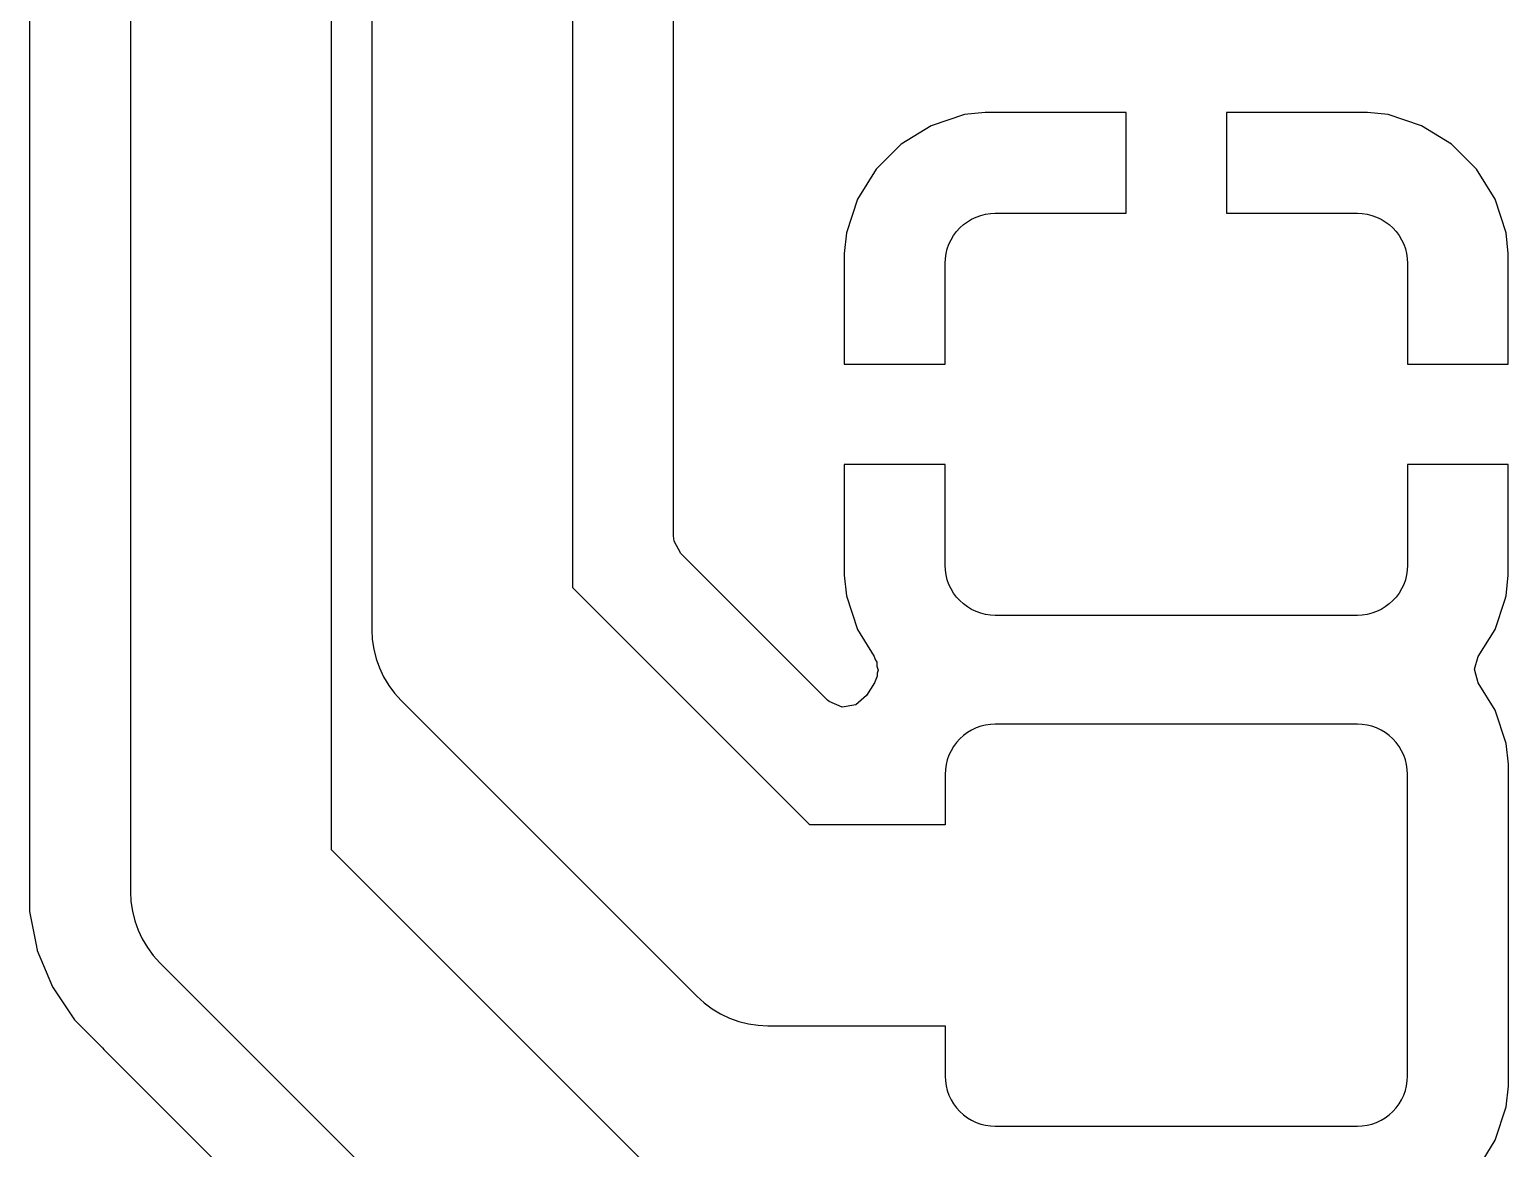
# Model space of a CAD drawing. Header units: metres. Extents: x 85.4 to 154.6, y -104.6 to -40.4.
# Drawn here: x 128.3 to 135.65, y -82.08 to -76.52 of the extents above; entities that cross this region are included whole.
import ezdxf

# ---------------------------------------------------------------- set-up
doc = ezdxf.new("R2010")
doc.units = ezdxf.units.M

msp = doc.modelspace()

# ---------------------------------------------------------------- linework, layer by layer
for points in [[(130.0002, -52.7072), (130.0002, -79.5), (130.0027, -79.549), (130.0099, -79.5975), (130.0218, -79.6451), (130.0383, -79.6912), (130.0593, -79.7356), (130.0845, -79.7776), (130.1137, -79.817), (130.1466, -79.8534), (131.6166, -81.3234), (131.653, -81.3563), (131.6924, -81.3855), (131.7344, -81.4107), (131.7788, -81.4317), (131.8249, -81.4482), (131.8725, -81.4601), (131.921, -81.4673), (131.97, -81.4698), (132.85, -81.4698), (132.85, -81.4698), (132.85, -81.4698), (132.85, -81.4698), (132.85, -81.4698), (132.85, -81.4698), (132.85, -81.4698), (132.85, -81.4698), (132.8501, -81.4698), (132.8501, -81.4698), (132.8501, -81.4698), (132.8501, -81.4698), (132.8501, -81.4698), (132.8501, -81.4698), (132.8501, -81.4698), (132.8501, -81.4698), (132.8501, -81.4698), (132.8501, -81.4698), (132.8501, -81.4698), (132.8501, -81.4698), (132.8502, -81.4698), (132.8502, -81.4698), (132.8502, -81.4698), (132.8502, -81.4698), (132.8502, -81.4698), (132.8502, -81.4698), (132.8502, -81.4698), (132.8502, -81.4698), (132.8502, -81.4698), (132.8502, -81.4698), (132.8502, -81.4698), (132.8502, -81.4698), (132.8502, -81.4698), (132.8503, -81.4698), (132.8503, -81.4698), (132.8503, -81.4698), (132.8503, -81.4698), (132.8503, -81.4698), (132.8503, -81.4698), (132.8503, -81.4698), (132.8503, -81.4698), (132.8503, -81.4699), (132.8503, -81.4699), (132.8503, -81.4699), (132.8503, -81.4699), (132.8503, -81.4699), (132.8503, -81.4699), (132.8503, -81.4699), (132.8504, -81.4699), (132.8504, -81.4699), (132.8504, -81.4699), (132.8504, -81.4699), (132.8504, -81.4699), (132.8504, -81.4699), (132.8504, -81.4699), (132.8504, -81.4699), (132.8504, -81.4699), (132.8504, -81.47), (132.8504, -81.47), (132.8504, -81.47), (132.8504, -81.47), (132.8504, -81.47), (132.8504, -81.47), (132.8504, -81.47), (132.8504, -81.47), (132.8504, -81.47), (132.8504, -81.47), (132.8504, -81.47), (132.8504, -81.47), (132.8505, -81.47), (132.8505, -81.47), (132.8505, -81.47), (132.8505, -81.4701), (132.8505, -81.4701), (132.8505, -81.4701), (132.8505, -81.4701), (132.8505, -81.4701), (132.8505, -81.4701), (132.8505, -81.4701), (132.8505, -81.4701), (132.8505, -81.4701), (132.8505, -81.4701), (132.8505, -81.4701), (132.8505, -81.4701), (132.8505, -81.4702), (132.8505, -81.4702), (132.8505, -81.4702), (132.8505, -81.4702), (132.8505, -81.4702), (132.8505, -81.4702), (132.8505, -81.4702), (132.8505, -81.4702), (132.8505, -81.4702), (132.8505, -81.4702), (132.8505, -81.4702), (132.8505, -81.4702), (132.8505, -81.4702), (132.8505, -81.4703), (132.8505, -81.72), (132.8517, -81.7445), (132.8553, -81.7687), (132.8612, -81.7924), (132.8695, -81.8155), (132.88, -81.8376), (132.8925, -81.8586), (132.9071, -81.8783), (132.9236, -81.8964), (132.9417, -81.9129), (132.9614, -81.9275), (132.9824, -81.94), (133.0045, -81.9505), (133.0276, -81.9588), (133.0513, -81.9647), (133.0755, -81.9683), (133.1, -81.9695), (134.9, -81.9695), (134.9245, -81.9683), (134.9487, -81.9647), (134.9724, -81.9588), (134.9955, -81.9505), (135.0176, -81.94), (135.0386, -81.9275), (135.0583, -81.9129), (135.0764, -81.8964), (135.0929, -81.8783), (135.1075, -81.8586), (135.12, -81.8376), (135.1305, -81.8155), (135.1388, -81.7924), (135.1447, -81.7687), (135.1483, -81.7445), (135.1495, -81.72), (135.1495, -80.22), (135.1483, -80.1955), (135.1447, -80.1713), (135.1388, -80.1476), (135.1305, -80.1245), (135.12, -80.1024), (135.1075, -80.0814), (135.0929, -80.0617), (135.0764, -80.0436), (135.0583, -80.0271), (135.0386, -80.0125), (135.0176, -80), (134.9955, -79.9895), (134.9724, -79.9812), (134.9487, -79.9753), (134.9245, -79.9717), (134.9, -79.9705), (133.1, -79.9705), (133.0755, -79.9717), (133.0513, -79.9753), (133.0276, -79.9812), (133.0045, -79.9895), (132.9824, -80), (132.9614, -80.0125), (132.9417, -80.0271), (132.9236, -80.0436), (132.9071, -80.0617), (132.8925, -80.0814), (132.88, -80.1024), (132.8695, -80.1245), (132.8612, -80.1476), (132.8553, -80.1713), (132.8517, -80.1955), (132.8505, -80.22), (132.8505, -80.4697), (132.8505, -80.4698), (132.8505, -80.4698), (132.8505, -80.4698), (132.8505, -80.4698), (132.8505, -80.4698), (132.8505, -80.4698), (132.8505, -80.4698), (132.8505, -80.4698), (132.8505, -80.4698), (132.8505, -80.4698), (132.8505, -80.4698), (132.8505, -80.4698), (132.8505, -80.4698), (132.8505, -80.4699), (132.8505, -80.4699), (132.8505, -80.4699), (132.8505, -80.4699), (132.8505, -80.4699), (132.8505, -80.4699), (132.8505, -80.4699), (132.8505, -80.4699), (132.8505, -80.4699), (132.8505, -80.4699), (132.8505, -80.4699), (132.8505, -80.4699), (132.8505, -80.47), (132.8505, -80.47), (132.8505, -80.47), (132.8504, -80.47), (132.8504, -80.47), (132.8504, -80.47), (132.8504, -80.47), (132.8504, -80.47), (132.8504, -80.47), (132.8504, -80.47), (132.8504, -80.47), (132.8504, -80.47), (132.8504, -80.47), (132.8504, -80.47), (132.8504, -80.47), (132.8504, -80.4701), (132.8504, -80.4701), (132.8504, -80.4701), (132.8504, -80.4701), (132.8504, -80.4701), (132.8504, -80.4701), (132.8504, -80.4701), (132.8504, -80.4701), (132.8504, -80.4701), (132.8503, -80.4701), (132.8503, -80.4701), (132.8503, -80.4701), (132.8503, -80.4701), (132.8503, -80.4701), (132.8503, -80.4701), (132.8503, -80.4701), (132.8503, -80.4702), (132.8503, -80.4702), (132.8503, -80.4702), (132.8503, -80.4702), (132.8503, -80.4702), (132.8503, -80.4702), (132.8503, -80.4702), (132.8503, -80.4702), (132.8502, -80.4702), (132.8502, -80.4702), (132.8502, -80.4702), (132.8502, -80.4702), (132.8502, -80.4702), (132.8502, -80.4702), (132.8502, -80.4702), (132.8502, -80.4702), (132.8502, -80.4702), (132.8502, -80.4702), (132.8502, -80.4702), (132.8502, -80.4702), (132.8502, -80.4702), (132.8501, -80.4702), (132.8501, -80.4702), (132.8501, -80.4702), (132.8501, -80.4702), (132.8501, -80.4702), (132.8501, -80.4702), (132.8501, -80.4702), (132.8501, -80.4702), (132.8501, -80.4702), (132.8501, -80.4702), (132.8501, -80.4702), (132.8501, -80.4702), (132.85, -80.4702), (132.85, -80.4702), (132.85, -80.4702), (132.85, -80.4702), (132.85, -80.4702), (132.85, -80.4702), (132.85, -80.4702), (132.85, -80.4702), (132.1772, -80.4702), (132.1772, -80.4702), (132.1772, -80.4702), (132.1772, -80.4702), (132.1772, -80.4702), (132.1772, -80.4702), (132.1772, -80.4702), (132.1772, -80.4702), (132.1771, -80.4702), (132.1771, -80.4702), (132.1771, -80.4702), (132.1771, -80.4702), (132.1771, -80.4702), (132.1771, -80.4702), (132.1771, -80.4702), (132.1771, -80.4702), (132.1771, -80.4702), (132.1771, -80.4702), (132.1771, -80.4702), (132.1771, -80.4702), (132.1771, -80.4702), (132.177, -80.4702), (132.177, -80.4702), (132.177, -80.4702), (132.177, -80.4702), (132.177, -80.4702), (132.177, -80.4702), (132.177, -80.4702), (132.177, -80.4702), (132.177, -80.4702), (132.177, -80.4702), (132.177, -80.4702), (132.177, -80.4702), (132.177, -80.4702), (132.177, -80.4702), (132.1769, -80.4702), (132.1769, -80.4702), (132.1769, -80.4702), (132.1769, -80.4702), (132.1769, -80.4702), (132.1769, -80.4702), (132.1769, -80.4701), (132.1769, -80.4701), (132.1769, -80.4701), (132.1769, -80.4701), (132.1769, -80.4701), (132.1769, -80.4701), (132.1769, -80.4701), (132.1769, -80.4701), (132.1769, -80.4701), (130.9999, -79.2931), (130.9999, -79.2931), (130.9999, -79.2931), (130.9999, -79.2931), (130.9999, -79.2931), (130.9999, -79.2931), (130.9999, -79.2931), (130.9999, -79.2931), (130.9999, -79.2931), (130.9998, -79.2931), (130.9998, -79.2931), (130.9998, -79.2931), (130.9998, -79.2931), (130.9998, -79.2931), (130.9998, -79.2931), (130.9998, -79.293), (130.9998, -79.293), (130.9998, -79.293), (130.9998, -79.293), (130.9998, -79.293), (130.9998, -79.293), (130.9998, -79.293), (130.9998, -79.293), (130.9998, -79.293), (130.9998, -79.293), (130.9998, -79.293), (130.9998, -79.293), (130.9998, -79.293), (130.9998, -79.293), (130.9998, -79.2929), (130.9998, -79.2929), (130.9998, -79.2929), (130.9998, -79.2929), (130.9998, -79.2929), (130.9998, -79.2929), (130.9998, -79.2929), (130.9998, -79.2929), (130.9998, -79.2929), (130.9998, -79.2929), (130.9998, -79.2929), (130.9998, -79.2929), (130.9998, -79.2929), (130.9998, -79.2928), (130.9998, -79.2928), (130.9998, -79.2928), (130.9998, -79.2928), (130.9998, -79.2928), (130.9998, -79.2928), (130.9998, -79.2928), (130.9998, -79.2928), (130.9998, -52.5)], [(135.5017, -82.1751), (135.5852, -82.0396), (135.5852, -82.0396), (135.5852, -82.0396), (135.5853, -82.0396), (135.5853, -82.0396), (135.5853, -82.0396), (135.5853, -82.0395), (135.5853, -82.0395), (135.5853, -82.0395), (135.5853, -82.0395), (135.5853, -82.0395), (135.5853, -82.0395), (135.5853, -82.0395), (135.5853, -82.0395), (135.6405, -81.873), (135.6405, -81.8729), (135.6405, -81.8729), (135.6405, -81.8729), (135.6405, -81.8729), (135.6405, -81.8729), (135.6405, -81.8729), (135.6405, -81.8729), (135.6405, -81.8729), (135.6405, -81.8729), (135.6405, -81.8729), (135.6405, -81.8729), (135.6405, -81.8729), (135.6405, -81.8728), (135.651, -81.7701), (135.651, -81.77), (135.651, -81.77), (135.651, -81.77), (135.651, -81.77), (135.651, -81.77), (135.651, -81.77), (135.651, -81.77), (135.651, -80.17), (135.651, -80.17), (135.651, -80.17), (135.651, -80.17), (135.651, -80.17), (135.651, -80.17), (135.651, -80.17), (135.651, -80.1699), (135.6405, -80.0672), (135.6405, -80.0671), (135.6405, -80.0671), (135.6405, -80.0671), (135.6405, -80.0671), (135.6405, -80.0671), (135.6405, -80.0671), (135.6405, -80.0671), (135.6405, -80.0671), (135.6405, -80.0671), (135.6405, -80.0671), (135.6405, -80.0671), (135.6405, -80.0671), (135.6405, -80.067), (135.5853, -79.9005), (135.5853, -79.9005), (135.5853, -79.9005), (135.5853, -79.9005), (135.5853, -79.9005), (135.5853, -79.9005), (135.5853, -79.9005), (135.5853, -79.9005), (135.5853, -79.9004), (135.5853, -79.9004), (135.5853, -79.9004), (135.5852, -79.9004), (135.5852, -79.9004), (135.5852, -79.9004), (135.5014, -79.7644), (135.483, -79.6972), (135.5014, -79.6346), (135.5848, -79.4994), (135.5848, -79.4994), (135.5848, -79.4994), (135.5848, -79.4994), (135.5848, -79.4994), (135.5848, -79.4994), (135.5848, -79.4994), (135.5848, -79.4993), (135.5848, -79.4993), (135.5848, -79.4993), (135.5848, -79.4993), (135.5848, -79.4993), (135.5848, -79.4993), (135.5848, -79.4993), (135.5848, -79.4993), (135.5848, -79.4993), (135.633, -79.354), (135.64, -79.3329), (135.64, -79.3328), (135.64, -79.3328), (135.64, -79.3328), (135.64, -79.3328), (135.64, -79.3328), (135.64, -79.3328), (135.64, -79.3328), (135.64, -79.3328), (135.64, -79.3328), (135.64, -79.3328), (135.64, -79.3328), (135.64, -79.3328), (135.64, -79.3328), (135.64, -79.3328), (135.64, -79.3327), (135.6505, -79.23), (135.6505, -79.23), (135.6505, -79.23), (135.6505, -79.23), (135.6505, -79.23), (135.6505, -79.23), (135.6505, -79.23), (135.6505, -79.23), (135.6505, -79.23), (135.6505, -79.23), (135.6505, -79.23), (135.6505, -79.23), (135.6505, -79.23), (135.6505, -79.23), (135.6505, -79.23), (135.6505, -78.68), (135.6505, -78.68), (135.6505, -78.68), (135.6505, -78.68), (135.6505, -78.68), (135.6505, -78.68), (135.6505, -78.68), (135.6505, -78.68), (135.6505, -78.6799), (135.6505, -78.6799), (135.6505, -78.6799), (135.6505, -78.6799), (135.6505, -78.6799), (135.6505, -78.6799), (135.6505, -78.6799), (135.6505, -78.6799), (135.6505, -78.6799), (135.6505, -78.6799), (135.6505, -78.6799), (135.6505, -78.6799), (135.6505, -78.6798), (135.6505, -78.6798), (135.6505, -78.6798), (135.6505, -78.6798), (135.6505, -78.6798), (135.6505, -78.6798), (135.6505, -78.6798), (135.6505, -78.6798), (135.6505, -78.6798), (135.6504, -78.6798), (135.6504, -78.6798), (135.6504, -78.6798), (135.6504, -78.6798), (135.6504, -78.6797), (135.6504, -78.6797), (135.6504, -78.6797), (135.6504, -78.6797), (135.6504, -78.6797), (135.6504, -78.6797), (135.6504, -78.6797), (135.6504, -78.6797), (135.6504, -78.6797), (135.6504, -78.6797), (135.6504, -78.6797), (135.6504, -78.6797), (135.6504, -78.6797), (135.6504, -78.6797), (135.6504, -78.6797), (135.6504, -78.6796), (135.6504, -78.6796), (135.6503, -78.6796), (135.6503, -78.6796), (135.6503, -78.6796), (135.6503, -78.6796), (135.6503, -78.6796), (135.6503, -78.6796), (135.6503, -78.6796), (135.6503, -78.6796), (135.6503, -78.6796), (135.6503, -78.6796), (135.6503, -78.6796), (135.6503, -78.6796), (135.6503, -78.6796), (135.6503, -78.6796), (135.6503, -78.6796), (135.6502, -78.6796), (135.6502, -78.6796), (135.6502, -78.6796), (135.6502, -78.6796), (135.6502, -78.6795), (135.6502, -78.6795), (135.6502, -78.6795), (135.6502, -78.6795), (135.6502, -78.6795), (135.6502, -78.6795), (135.6502, -78.6795), (135.6502, -78.6795), (135.6502, -78.6795), (135.6501, -78.6795), (135.6501, -78.6795), (135.6501, -78.6795), (135.6501, -78.6795), (135.6501, -78.6795), (135.6501, -78.6795), (135.6501, -78.6795), (135.6501, -78.6795), (135.6501, -78.6795), (135.6501, -78.6795), (135.6501, -78.6795), (135.6501, -78.6795), (135.65, -78.6795), (135.65, -78.6795), (135.65, -78.6795), (135.65, -78.6795), (135.65, -78.6795), (135.65, -78.6795), (135.65, -78.6795), (135.65, -78.6795), (135.15, -78.6795), (135.15, -78.6795), (135.15, -78.6795), (135.15, -78.6795), (135.15, -78.6795), (135.15, -78.6795), (135.15, -78.6795), (135.15, -78.6795), (135.1499, -78.6795), (135.1499, -78.6795), (135.1499, -78.6795), (135.1499, -78.6795), (135.1499, -78.6795), (135.1499, -78.6795), (135.1499, -78.6795), (135.1499, -78.6795), (135.1499, -78.6795), (135.1499, -78.6795), (135.1499, -78.6795), (135.1499, -78.6795), (135.1498, -78.6795), (135.1498, -78.6795), (135.1498, -78.6795), (135.1498, -78.6795), (135.1498, -78.6795), (135.1498, -78.6795), (135.1498, -78.6795), (135.1498, -78.6795), (135.1498, -78.6795), (135.1498, -78.6796), (135.1498, -78.6796), (135.1498, -78.6796), (135.1498, -78.6796), (135.1497, -78.6796), (135.1497, -78.6796), (135.1497, -78.6796), (135.1497, -78.6796), (135.1497, -78.6796), (135.1497, -78.6796), (135.1497, -78.6796), (135.1497, -78.6796), (135.1497, -78.6796), (135.1497, -78.6796), (135.1497, -78.6796), (135.1497, -78.6796), (135.1497, -78.6796), (135.1497, -78.6796), (135.1497, -78.6796), (135.1496, -78.6796), (135.1496, -78.6796), (135.1496, -78.6797), (135.1496, -78.6797), (135.1496, -78.6797), (135.1496, -78.6797), (135.1496, -78.6797), (135.1496, -78.6797), (135.1496, -78.6797), (135.1496, -78.6797), (135.1496, -78.6797), (135.1496, -78.6797), (135.1496, -78.6797), (135.1496, -78.6797), (135.1496, -78.6797), (135.1496, -78.6797), (135.1496, -78.6797), (135.1496, -78.6798), (135.1496, -78.6798), (135.1496, -78.6798), (135.1496, -78.6798), (135.1495, -78.6798), (135.1495, -78.6798), (135.1495, -78.6798), (135.1495, -78.6798), (135.1495, -78.6798), (135.1495, -78.6798), (135.1495, -78.6798), (135.1495, -78.6798), (135.1495, -78.6798), (135.1495, -78.6799), (135.1495, -78.6799), (135.1495, -78.6799), (135.1495, -78.6799), (135.1495, -78.6799), (135.1495, -78.6799), (135.1495, -78.6799), (135.1495, -78.6799), (135.1495, -78.6799), (135.1495, -78.6799), (135.1495, -78.6799), (135.1495, -78.6799), (135.1495, -78.68), (135.1495, -78.68), (135.1495, -78.68), (135.1495, -78.68), (135.1495, -78.68), (135.1495, -78.68), (135.1495, -78.68), (135.1495, -78.68), (135.1495, -79.18), (135.1483, -79.2045), (135.1447, -79.2287), (135.1388, -79.2524), (135.1305, -79.2755), (135.12, -79.2976), (135.1075, -79.3186), (135.0929, -79.3383), (135.0764, -79.3564), (135.0583, -79.3729), (135.0386, -79.3875), (135.0176, -79.4), (134.9955, -79.4105), (134.9724, -79.4188), (134.9487, -79.4247), (134.9245, -79.4283), (134.9, -79.4295), (133.1, -79.4295), (133.0755, -79.4283), (133.0513, -79.4247), (133.0276, -79.4188), (133.0045, -79.4105), (132.9824, -79.4), (132.9614, -79.3875), (132.9417, -79.3729), (132.9236, -79.3564), (132.9071, -79.3383), (132.8925, -79.3186), (132.88, -79.2976), (132.8695, -79.2755), (132.8612, -79.2524), (132.8553, -79.2287), (132.8517, -79.2045), (132.8505, -79.18), (132.8505, -78.68), (132.8505, -78.68), (132.8505, -78.68), (132.8505, -78.68), (132.8505, -78.68), (132.8505, -78.68), (132.8505, -78.68), (132.8505, -78.68), (132.8505, -78.6799), (132.8505, -78.6799), (132.8505, -78.6799), (132.8505, -78.6799), (132.8505, -78.6799), (132.8505, -78.6799), (132.8505, -78.6799), (132.8505, -78.6799), (132.8505, -78.6799), (132.8505, -78.6799), (132.8505, -78.6799), (132.8505, -78.6799), (132.8505, -78.6798), (132.8505, -78.6798), (132.8505, -78.6798), (132.8505, -78.6798), (132.8505, -78.6798), (132.8505, -78.6798), (132.8505, -78.6798), (132.8505, -78.6798), (132.8505, -78.6798), (132.8504, -78.6798), (132.8504, -78.6798), (132.8504, -78.6798), (132.8504, -78.6798), (132.8504, -78.6797), (132.8504, -78.6797), (132.8504, -78.6797), (132.8504, -78.6797), (132.8504, -78.6797), (132.8504, -78.6797), (132.8504, -78.6797), (132.8504, -78.6797), (132.8504, -78.6797), (132.8504, -78.6797), (132.8504, -78.6797), (132.8504, -78.6797), (132.8504, -78.6797), (132.8504, -78.6797), (132.8504, -78.6797), (132.8504, -78.6796), (132.8504, -78.6796), (132.8503, -78.6796), (132.8503, -78.6796), (132.8503, -78.6796), (132.8503, -78.6796), (132.8503, -78.6796), (132.8503, -78.6796), (132.8503, -78.6796), (132.8503, -78.6796), (132.8503, -78.6796), (132.8503, -78.6796), (132.8503, -78.6796), (132.8503, -78.6796), (132.8503, -78.6796), (132.8503, -78.6796), (132.8503, -78.6796), (132.8502, -78.6796), (132.8502, -78.6796), (132.8502, -78.6796), (132.8502, -78.6796), (132.8502, -78.6795), (132.8502, -78.6795), (132.8502, -78.6795), (132.8502, -78.6795), (132.8502, -78.6795), (132.8502, -78.6795), (132.8502, -78.6795), (132.8502, -78.6795), (132.8502, -78.6795), (132.8501, -78.6795), (132.8501, -78.6795), (132.8501, -78.6795), (132.8501, -78.6795), (132.8501, -78.6795), (132.8501, -78.6795), (132.8501, -78.6795), (132.8501, -78.6795), (132.8501, -78.6795), (132.8501, -78.6795), (132.8501, -78.6795), (132.8501, -78.6795), (132.85, -78.6795), (132.85, -78.6795), (132.85, -78.6795), (132.85, -78.6795), (132.85, -78.6795), (132.85, -78.6795), (132.85, -78.6795), (132.85, -78.6795), (132.35, -78.6795), (132.35, -78.6795), (132.35, -78.6795), (132.35, -78.6795), (132.35, -78.6795), (132.35, -78.6795), (132.35, -78.6795), (132.35, -78.6795), (132.3499, -78.6795), (132.3499, -78.6795), (132.3499, -78.6795), (132.3499, -78.6795), (132.3499, -78.6795), (132.3499, -78.6795), (132.3499, -78.6795), (132.3499, -78.6795), (132.3499, -78.6795), (132.3499, -78.6795), (132.3499, -78.6795), (132.3499, -78.6795), (132.3498, -78.6795), (132.3498, -78.6795), (132.3498, -78.6795), (132.3498, -78.6795), (132.3498, -78.6795), (132.3498, -78.6795), (132.3498, -78.6795), (132.3498, -78.6795), (132.3498, -78.6795), (132.3498, -78.6796), (132.3498, -78.6796), (132.3498, -78.6796), (132.3498, -78.6796), (132.3497, -78.6796), (132.3497, -78.6796), (132.3497, -78.6796), (132.3497, -78.6796), (132.3497, -78.6796), (132.3497, -78.6796), (132.3497, -78.6796), (132.3497, -78.6796), (132.3497, -78.6796), (132.3497, -78.6796), (132.3497, -78.6796), (132.3497, -78.6796), (132.3497, -78.6796), (132.3497, -78.6796), (132.3497, -78.6796), (132.3496, -78.6796), (132.3496, -78.6796), (132.3496, -78.6797), (132.3496, -78.6797), (132.3496, -78.6797), (132.3496, -78.6797), (132.3496, -78.6797), (132.3496, -78.6797), (132.3496, -78.6797), (132.3496, -78.6797), (132.3496, -78.6797), (132.3496, -78.6797), (132.3496, -78.6797), (132.3496, -78.6797), (132.3496, -78.6797), (132.3496, -78.6797), (132.3496, -78.6797), (132.3496, -78.6798), (132.3496, -78.6798), (132.3496, -78.6798), (132.3496, -78.6798), (132.3495, -78.6798), (132.3495, -78.6798), (132.3495, -78.6798), (132.3495, -78.6798), (132.3495, -78.6798), (132.3495, -78.6798), (132.3495, -78.6798), (132.3495, -78.6798), (132.3495, -78.6798), (132.3495, -78.6799), (132.3495, -78.6799), (132.3495, -78.6799), (132.3495, -78.6799), (132.3495, -78.6799), (132.3495, -78.6799), (132.3495, -78.6799), (132.3495, -78.6799), (132.3495, -78.6799), (132.3495, -78.6799), (132.3495, -78.6799), (132.3495, -78.6799), (132.3495, -78.68), (132.3495, -78.68), (132.3495, -78.68), (132.3495, -78.68), (132.3495, -78.68), (132.3495, -78.68), (132.3495, -78.68), (132.3495, -78.68), (132.3495, -79.23), (132.3495, -79.23), (132.3495, -79.23), (132.3495, -79.23), (132.3495, -79.23), (132.3495, -79.23), (132.3495, -79.23), (132.3495, -79.23), (132.36, -79.3327), (132.36, -79.3328), (132.36, -79.3328), (132.36, -79.3328), (132.36, -79.3328), (132.36, -79.3328), (132.36, -79.3328), (132.36, -79.3328), (132.36, -79.3328), (132.36, -79.3328), (132.36, -79.3328), (132.36, -79.3328), (132.36, -79.3328), (132.36, -79.3329), (132.4152, -79.4993), (132.4152, -79.4993), (132.4152, -79.4993), (132.4152, -79.4993), (132.4152, -79.4993), (132.4152, -79.4993), (132.4152, -79.4993), (132.4152, -79.4993), (132.4152, -79.4993), (132.4152, -79.4993), (132.4152, -79.4993), (132.4152, -79.4993), (132.4152, -79.4993), (132.4152, -79.4993), (132.4152, -79.4993), (132.4152, -79.4993), (132.4152, -79.4994), (132.4152, -79.4994), (132.4152, -79.4994), (132.4152, -79.4994), (132.4152, -79.4994), (132.4152, -79.4994), (132.4986, -79.6346), (132.5027, -79.6496), (132.5027, -79.6496), (132.5027, -79.6496), (132.5027, -79.6496), (132.5027, -79.6496), (132.5027, -79.6496), (132.5027, -79.6496), (132.5027, -79.6496), (132.5027, -79.6496), (132.5028, -79.6497), (132.5028, -79.6497), (132.5028, -79.6497), (132.5028, -79.6497), (132.5028, -79.6497), (132.5028, -79.6497), (132.5028, -79.6497), (132.5028, -79.6497), (132.5028, -79.6497), (132.5028, -79.6497), (132.5028, -79.6497), (132.5114, -79.6625), (132.5117, -79.6825), (132.5117, -79.6825), (132.5117, -79.6825), (132.5117, -79.6825), (132.5117, -79.6825), (132.5117, -79.6825), (132.5117, -79.6825), (132.5117, -79.6825), (132.5117, -79.6825), (132.5117, -79.6825), (132.5117, -79.6825), (132.5117, -79.6825), (132.5117, -79.6825), (132.5117, -79.6825), (132.5118, -79.6826), (132.5118, -79.6826), (132.5118, -79.6826), (132.5118, -79.6826), (132.5118, -79.6826), (132.5118, -79.6826), (132.517, -79.7018), (132.5124, -79.7175), (132.5124, -79.7175), (132.5124, -79.7175), (132.5124, -79.7175), (132.5124, -79.7175), (132.5124, -79.7175), (132.5124, -79.7176), (132.5124, -79.7176), (132.5124, -79.7176), (132.5124, -79.7176), (132.5124, -79.7176), (132.5124, -79.7176), (132.5124, -79.7176), (132.5124, -79.7176), (132.5124, -79.7176), (132.5124, -79.7176), (132.5124, -79.7176), (132.5124, -79.7176), (132.5124, -79.7176), (132.5124, -79.7177), (132.5127, -79.7322), (132.4987, -79.7644), (132.4591, -79.8285), (132.4073, -79.875), (132.3387, -79.8862), (132.2748, -79.8585), (132.2666, -79.851), (131.5372, -79.1216), (131.5038, -79.0604), (131.501, -79.0342), (131.501, -52.6047)], [(132.2139, -83.0101), (129.7999, -80.5961), (129.7999, -80.5961), (129.7999, -80.5961), (129.7999, -80.5961), (129.7999, -80.5961), (129.7999, -80.5961), (129.7999, -80.5961), (129.7999, -80.5961), (129.7999, -80.596), (129.7998, -80.596), (129.7998, -80.596), (129.7998, -80.596), (129.7998, -80.596), (129.7998, -80.596), (129.7998, -80.596), (129.7998, -80.596), (129.7998, -80.596), (129.7998, -80.596), (129.7998, -80.596), (129.7998, -80.596), (129.7998, -80.596), (129.7998, -80.5959), (129.7998, -80.5959), (129.7998, -80.5959), (129.7998, -80.5959), (129.7998, -80.5959), (129.7998, -80.5959), (129.7998, -80.5959), (129.7998, -80.5959), (129.7998, -80.5959), (129.7998, -80.5959), (129.7998, -80.5959), (129.7998, -80.5959), (129.7998, -80.5959), (129.7998, -80.5959), (129.7998, -80.5958), (129.7998, -80.5958), (129.7998, -80.5958), (129.7998, -80.5958), (129.7998, -80.5958), (129.7998, -80.5958), (129.7998, -80.5958), (129.7998, -80.5958), (129.7998, -80.5958), (129.7998, -80.5958), (129.7998, -80.5958), (129.7998, -80.5958), (129.7998, -80.5957), (129.7998, -80.5957), (129.7998, -80.5957), (129.7998, -53.64)], [(128.8002, -53.8472), (128.8002, -80.8029), (128.8027, -80.8519), (128.8099, -80.9004), (128.8218, -80.948), (128.8383, -80.9942), (128.8593, -81.0385), (128.8845, -81.0806), (128.9137, -81.12), (128.9466, -81.1563), (131.6537, -83.8634)], [(128.299, -54.1058), (128.299, -80.9015), (128.299, -80.9015), (128.299, -80.9015), (128.299, -80.9015), (128.299, -80.9015), (128.299, -80.9015), (128.299, -80.9015), (128.299, -80.9015), (128.299, -80.9015), (128.299, -80.9016), (128.299, -80.9016), (128.299, -80.9016), (128.299, -80.9016), (128.299, -80.9016), (128.3303, -81.0588), (128.3375, -81.0949), (128.3375, -81.0949), (128.3375, -81.0949), (128.3375, -81.0949), (128.3375, -81.0949), (128.3375, -81.0949), (128.3375, -81.0949), (128.3375, -81.0949), (128.3375, -81.0949), (128.3375, -81.0949), (128.3375, -81.0949), (128.3375, -81.0949), (128.3375, -81.0949), (128.3375, -81.0949), (128.3375, -81.0949), (128.3375, -81.0949), (128.3375, -81.095), (128.3375, -81.095), (128.3375, -81.095), (128.3375, -81.095), (128.3375, -81.095), (128.4129, -81.277), (128.4129, -81.2771), (128.4129, -81.2771), (128.4129, -81.2771), (128.4129, -81.2771), (128.4129, -81.2771), (128.4129, -81.2771), (128.4129, -81.2771), (128.4129, -81.2771), (128.4129, -81.2771), (128.4129, -81.2771), (128.4129, -81.2771), (128.4129, -81.2771), (128.4129, -81.2771), (128.4129, -81.2771), (128.413, -81.2771), (128.5224, -81.441), (128.5225, -81.441), (128.5225, -81.441), (128.5225, -81.441), (128.5225, -81.441), (128.5225, -81.441), (128.5225, -81.441), (128.5225, -81.441), (128.5225, -81.4411), (128.5225, -81.4411), (128.5225, -81.4411), (128.5225, -81.4411), (128.5225, -81.4411), (128.5225, -81.4411), (128.5225, -81.4411), (128.5225, -81.4411), (128.6619, -81.5804), (128.6619, -81.5804), (128.6619, -81.5804), (128.6619, -81.5805), (128.6619, -81.5805), (128.6619, -81.5805), (128.6689, -81.5875), (128.6689, -81.5875), (128.6689, -81.5875), (128.6689, -81.5875), (128.6689, -81.5875), (128.6689, -81.5875), (128.6689, -81.5875), (131.2296, -84.1481)], [(132.7806, -76.9952), (132.7806, -76.9952), (132.6314, -77.0873), (132.6314, -77.0873), (132.6314, -77.0873), (132.6314, -77.0873), (132.6314, -77.0873), (132.6314, -77.0873), (132.6313, -77.0873), (132.6313, -77.0873), (132.6313, -77.0873), (132.6313, -77.0873), (132.6313, -77.0873), (132.6313, -77.0873), (132.6313, -77.0873), (132.6313, -77.0873), (132.5073, -77.2113), (132.5073, -77.2113), (132.5073, -77.2113), (132.5073, -77.2113), (132.5073, -77.2113), (132.5073, -77.2113), (132.5073, -77.2113), (132.5073, -77.2113), (132.5073, -77.2114), (132.5073, -77.2114), (132.5073, -77.2114), (132.5073, -77.2114), (132.5073, -77.2114), (132.5073, -77.2114), (132.4152, -77.3606), (132.4152, -77.3606), (132.4152, -77.3606), (132.4152, -77.3606), (132.4152, -77.3606), (132.4152, -77.3606), (132.4152, -77.3607), (132.4152, -77.3607), (132.4152, -77.3607), (132.4152, -77.3607), (132.4152, -77.3607), (132.4152, -77.3607), (132.4152, -77.3607), (132.4152, -77.3607), (132.4152, -77.3607), (132.4152, -77.3607), (132.4152, -77.3607), (132.4152, -77.3607), (132.4152, -77.3607), (132.4152, -77.3607), (132.4152, -77.3607), (132.4152, -77.3607), (132.36, -77.5271), (132.36, -77.5272), (132.36, -77.5272), (132.36, -77.5272), (132.36, -77.5272), (132.36, -77.5272), (132.36, -77.5272), (132.36, -77.5272), (132.36, -77.5272), (132.36, -77.5272), (132.36, -77.5272), (132.36, -77.5272), (132.36, -77.5272), (132.36, -77.5272), (132.36, -77.5272), (132.36, -77.5272), (132.36, -77.5272), (132.36, -77.5272), (132.36, -77.5273), (132.36, -77.5273), (132.36, -77.5273), (132.3495, -77.63), (132.3495, -77.63), (132.3495, -77.63), (132.3495, -77.63), (132.3495, -77.63), (132.3495, -77.63), (132.3495, -77.63), (132.3495, -77.63), (132.3495, -78.18), (132.3495, -78.18), (132.3495, -78.18), (132.3495, -78.18), (132.3495, -78.18), (132.3495, -78.18), (132.3495, -78.18), (132.3495, -78.18), (132.3495, -78.1801), (132.3495, -78.1801), (132.3495, -78.1801), (132.3495, -78.1801), (132.3495, -78.1801), (132.3495, -78.1801), (132.3495, -78.1801), (132.3495, -78.1801), (132.3495, -78.1801), (132.3495, -78.1801), (132.3495, -78.1801), (132.3495, -78.1801), (132.3495, -78.1802), (132.3495, -78.1802), (132.3495, -78.1802), (132.3495, -78.1802), (132.3495, -78.1802), (132.3495, -78.1802), (132.3495, -78.1802), (132.3495, -78.1802), (132.3495, -78.1802), (132.3496, -78.1802), (132.3496, -78.1802), (132.3496, -78.1802), (132.3496, -78.1802), (132.3496, -78.1803), (132.3496, -78.1803), (132.3496, -78.1803), (132.3496, -78.1803), (132.3496, -78.1803), (132.3496, -78.1803), (132.3496, -78.1803), (132.3496, -78.1803), (132.3496, -78.1803), (132.3496, -78.1803), (132.3496, -78.1803), (132.3496, -78.1803), (132.3496, -78.1803), (132.3496, -78.1803), (132.3496, -78.1803), (132.3496, -78.1804), (132.3496, -78.1804), (132.3497, -78.1804), (132.3497, -78.1804), (132.3497, -78.1804), (132.3497, -78.1804), (132.3497, -78.1804), (132.3497, -78.1804), (132.3497, -78.1804), (132.3497, -78.1804), (132.3497, -78.1804), (132.3497, -78.1804), (132.3497, -78.1804), (132.3497, -78.1804), (132.3497, -78.1804), (132.3497, -78.1804), (132.3497, -78.1804), (132.3498, -78.1804), (132.3498, -78.1804), (132.3498, -78.1804), (132.3498, -78.1804), (132.3498, -78.1805), (132.3498, -78.1805), (132.3498, -78.1805), (132.3498, -78.1805), (132.3498, -78.1805), (132.3498, -78.1805), (132.3498, -78.1805), (132.3498, -78.1805), (132.3498, -78.1805), (132.3499, -78.1805), (132.3499, -78.1805), (132.3499, -78.1805), (132.3499, -78.1805), (132.3499, -78.1805), (132.3499, -78.1805), (132.3499, -78.1805), (132.3499, -78.1805), (132.3499, -78.1805), (132.3499, -78.1805), (132.3499, -78.1805), (132.3499, -78.1805), (132.35, -78.1805), (132.35, -78.1805), (132.35, -78.1805), (132.35, -78.1805), (132.35, -78.1805), (132.35, -78.1805), (132.35, -78.1805), (132.35, -78.1805), (132.85, -78.1805), (132.85, -78.1805), (132.85, -78.1805), (132.85, -78.1805), (132.85, -78.1805), (132.85, -78.1805), (132.85, -78.1805), (132.85, -78.1805), (132.8501, -78.1805), (132.8501, -78.1805), (132.8501, -78.1805), (132.8501, -78.1805), (132.8501, -78.1805), (132.8501, -78.1805), (132.8501, -78.1805), (132.8501, -78.1805), (132.8501, -78.1805), (132.8501, -78.1805), (132.8501, -78.1805), (132.8501, -78.1805), (132.8502, -78.1805), (132.8502, -78.1805), (132.8502, -78.1805), (132.8502, -78.1805), (132.8502, -78.1805), (132.8502, -78.1805), (132.8502, -78.1805), (132.8502, -78.1805), (132.8502, -78.1805), (132.8502, -78.1804), (132.8502, -78.1804), (132.8502, -78.1804), (132.8502, -78.1804), (132.8503, -78.1804), (132.8503, -78.1804), (132.8503, -78.1804), (132.8503, -78.1804), (132.8503, -78.1804), (132.8503, -78.1804), (132.8503, -78.1804), (132.8503, -78.1804), (132.8503, -78.1804), (132.8503, -78.1804), (132.8503, -78.1804), (132.8503, -78.1804), (132.8503, -78.1804), (132.8503, -78.1804), (132.8503, -78.1804), (132.8504, -78.1804), (132.8504, -78.1804), (132.8504, -78.1803), (132.8504, -78.1803), (132.8504, -78.1803), (132.8504, -78.1803), (132.8504, -78.1803), (132.8504, -78.1803), (132.8504, -78.1803), (132.8504, -78.1803), (132.8504, -78.1803), (132.8504, -78.1803), (132.8504, -78.1803), (132.8504, -78.1803), (132.8504, -78.1803), (132.8504, -78.1803), (132.8504, -78.1803), (132.8504, -78.1802), (132.8504, -78.1802), (132.8504, -78.1802), (132.8504, -78.1802), (132.8505, -78.1802), (132.8505, -78.1802), (132.8505, -78.1802), (132.8505, -78.1802), (132.8505, -78.1802), (132.8505, -78.1802), (132.8505, -78.1802), (132.8505, -78.1802), (132.8505, -78.1802), (132.8505, -78.1801), (132.8505, -78.1801), (132.8505, -78.1801), (132.8505, -78.1801), (132.8505, -78.1801), (132.8505, -78.1801), (132.8505, -78.1801), (132.8505, -78.1801), (132.8505, -78.1801), (132.8505, -78.1801), (132.8505, -78.1801), (132.8505, -78.1801), (132.8505, -78.18), (132.8505, -78.18), (132.8505, -78.18), (132.8505, -78.18), (132.8505, -78.18), (132.8505, -78.18), (132.8505, -78.18), (132.8505, -78.18), (132.8505, -77.68), (132.8517, -77.6555), (132.8553, -77.6313), (132.8612, -77.6076), (132.8695, -77.5845), (132.88, -77.5624), (132.8925, -77.5414), (132.9071, -77.5217), (132.9236, -77.5036), (132.9417, -77.4871), (132.9614, -77.4725), (132.9824, -77.46), (133.0045, -77.4495), (133.0276, -77.4412), (133.0513, -77.4353), (133.0755, -77.4317), (133.1, -77.4305), (133.75, -77.4305), (133.75, -77.4305), (133.75, -77.4305), (133.75, -77.4305), (133.75, -77.4305), (133.75, -77.4305), (133.75, -77.4305), (133.75, -77.4305), (133.7501, -77.4305), (133.7501, -77.4305), (133.7501, -77.4305), (133.7501, -77.4305), (133.7501, -77.4305), (133.7501, -77.4305), (133.7501, -77.4305), (133.7501, -77.4305), (133.7501, -77.4305), (133.7501, -77.4305), (133.7501, -77.4305), (133.7501, -77.4305), (133.7502, -77.4305), (133.7502, -77.4305), (133.7502, -77.4305), (133.7502, -77.4305), (133.7502, -77.4305), (133.7502, -77.4305), (133.7502, -77.4305), (133.7502, -77.4305), (133.7502, -77.4305), (133.7502, -77.4304), (133.7502, -77.4304), (133.7502, -77.4304), (133.7502, -77.4304), (133.7503, -77.4304), (133.7503, -77.4304), (133.7503, -77.4304), (133.7503, -77.4304), (133.7503, -77.4304), (133.7503, -77.4304), (133.7503, -77.4304), (133.7503, -77.4304), (133.7503, -77.4304), (133.7503, -77.4304), (133.7503, -77.4304), (133.7503, -77.4304), (133.7503, -77.4304), (133.7503, -77.4304), (133.7503, -77.4304), (133.7504, -77.4304), (133.7504, -77.4304), (133.7504, -77.4303), (133.7504, -77.4303), (133.7504, -77.4303), (133.7504, -77.4303), (133.7504, -77.4303), (133.7504, -77.4303), (133.7504, -77.4303), (133.7504, -77.4303), (133.7504, -77.4303), (133.7504, -77.4303), (133.7504, -77.4303), (133.7504, -77.4303), (133.7504, -77.4303), (133.7504, -77.4303), (133.7504, -77.4303), (133.7504, -77.4302), (133.7504, -77.4302), (133.7504, -77.4302), (133.7504, -77.4302), (133.7505, -77.4302), (133.7505, -77.4302), (133.7505, -77.4302), (133.7505, -77.4302), (133.7505, -77.4302), (133.7505, -77.4302), (133.7505, -77.4302), (133.7505, -77.4302), (133.7505, -77.4302), (133.7505, -77.4301), (133.7505, -77.4301), (133.7505, -77.4301), (133.7505, -77.4301), (133.7505, -77.4301), (133.7505, -77.4301), (133.7505, -77.4301), (133.7505, -77.4301), (133.7505, -77.4301), (133.7505, -77.4301), (133.7505, -77.4301), (133.7505, -77.4301), (133.7505, -77.43), (133.7505, -77.43), (133.7505, -77.43), (133.7505, -77.43), (133.7505, -77.43), (133.7505, -77.43), (133.7505, -77.43), (133.7505, -77.43), (133.7505, -76.93), (133.7505, -76.93), (133.7505, -76.93), (133.7505, -76.93), (133.7505, -76.93), (133.7505, -76.93), (133.7505, -76.93), (133.7505, -76.93), (133.7505, -76.9299), (133.7505, -76.9299), (133.7505, -76.9299), (133.7505, -76.9299), (133.7505, -76.9299), (133.7505, -76.9299), (133.7505, -76.9299), (133.7505, -76.9299), (133.7505, -76.9299), (133.7505, -76.9299), (133.7505, -76.9299), (133.7505, -76.9299), (133.7505, -76.9298), (133.7505, -76.9298), (133.7505, -76.9298), (133.7505, -76.9298), (133.7505, -76.9298), (133.7505, -76.9298), (133.7505, -76.9298), (133.7505, -76.9298), (133.7505, -76.9298), (133.7504, -76.9298), (133.7504, -76.9298), (133.7504, -76.9298), (133.7504, -76.9298), (133.7504, -76.9297), (133.7504, -76.9297), (133.7504, -76.9297), (133.7504, -76.9297), (133.7504, -76.9297), (133.7504, -76.9297), (133.7504, -76.9297), (133.7504, -76.9297), (133.7504, -76.9297), (133.7504, -76.9297), (133.7504, -76.9297), (133.7504, -76.9297), (133.7504, -76.9297), (133.7504, -76.9297), (133.7504, -76.9297), (133.7504, -76.9296), (133.7504, -76.9296), (133.7503, -76.9296), (133.7503, -76.9296), (133.7503, -76.9296), (133.7503, -76.9296), (133.7503, -76.9296), (133.7503, -76.9296), (133.7503, -76.9296), (133.7503, -76.9296), (133.7503, -76.9296), (133.7503, -76.9296), (133.7503, -76.9296), (133.7503, -76.9296), (133.7503, -76.9296), (133.7503, -76.9296), (133.7503, -76.9296), (133.7502, -76.9296), (133.7502, -76.9296), (133.7502, -76.9296), (133.7502, -76.9296), (133.7502, -76.9295), (133.7502, -76.9295), (133.7502, -76.9295), (133.7502, -76.9295), (133.7502, -76.9295), (133.7502, -76.9295), (133.7502, -76.9295), (133.7502, -76.9295), (133.7502, -76.9295), (133.7501, -76.9295), (133.7501, -76.9295), (133.7501, -76.9295), (133.7501, -76.9295), (133.7501, -76.9295), (133.7501, -76.9295), (133.7501, -76.9295), (133.7501, -76.9295), (133.7501, -76.9295), (133.7501, -76.9295), (133.7501, -76.9295), (133.7501, -76.9295), (133.75, -76.9295), (133.75, -76.9295), (133.75, -76.9295), (133.75, -76.9295), (133.75, -76.9295), (133.75, -76.9295), (133.75, -76.9295), (133.75, -76.9295), (133.05, -76.9295), (133.05, -76.9295), (133.05, -76.9295), (133.05, -76.9295), (133.05, -76.9295), (133.05, -76.9295), (133.05, -76.9295), (133.05, -76.9295), (133.05, -76.9295), (133.05, -76.9295), (133.05, -76.9295), (133.05, -76.9295), (133.05, -76.9295), (133.05, -76.9295), (133.05, -76.9295), (132.9473, -76.94), (132.9472, -76.94), (132.9472, -76.94), (132.9472, -76.94), (132.9472, -76.94), (132.9472, -76.94), (132.9472, -76.94), (132.9472, -76.94), (132.9472, -76.94), (132.9472, -76.94), (132.9472, -76.94), (132.9472, -76.94), (132.9472, -76.94), (132.9471, -76.94), (132.7807, -76.9952), (132.7807, -76.9952), (132.7807, -76.9952), (132.7807, -76.9952), (132.7807, -76.9952), (132.7807, -76.9952), (132.7807, -76.9952), (132.7807, -76.9952), (132.7807, -76.9952), (132.7807, -76.9952), (132.7807, -76.9952), (132.7807, -76.9952), (132.7807, -76.9952), (132.7807, -76.9952), (132.7807, -76.9952), (132.7807, -76.9952), (132.7807, -76.9952), (132.7807, -76.9952), (132.7807, -76.9952), (132.7807, -76.9952), (132.7807, -76.9952), (132.7807, -76.9952), (132.7807, -76.9952), (132.7807, -76.9952), (132.7807, -76.9952), (132.7806, -76.9952), (132.7806, -76.9952), (132.7806, -76.9952), (132.7806, -76.9952), (132.7806, -76.9952), (132.7806, -76.9952), (132.7806, -76.9952), (132.7806, -76.9952), (132.7806, -76.9952), (132.7806, -76.9952), (132.7806, -76.9952), (132.7806, -76.9952), (132.7806, -76.9952), (132.7806, -76.9952), (132.7806, -76.9952), (132.7806, -76.9952), (132.7806, -76.9952)], [(134.2495, -77.43), (134.2495, -77.43), (134.2495, -77.43), (134.2495, -77.43), (134.2495, -77.43), (134.2495, -77.43), (134.2495, -77.43), (134.2495, -77.4301), (134.2495, -77.4301), (134.2495, -77.4301), (134.2495, -77.4301), (134.2495, -77.4301), (134.2495, -77.4301), (134.2495, -77.4301), (134.2495, -77.4301), (134.2495, -77.4301), (134.2495, -77.4301), (134.2495, -77.4301), (134.2495, -77.4301), (134.2495, -77.4302), (134.2495, -77.4302), (134.2495, -77.4302), (134.2495, -77.4302), (134.2495, -77.4302), (134.2495, -77.4302), (134.2495, -77.4302), (134.2495, -77.4302), (134.2495, -77.4302), (134.2496, -77.4302), (134.2496, -77.4302), (134.2496, -77.4302), (134.2496, -77.4302), (134.2496, -77.4303), (134.2496, -77.4303), (134.2496, -77.4303), (134.2496, -77.4303), (134.2496, -77.4303), (134.2496, -77.4303), (134.2496, -77.4303), (134.2496, -77.4303), (134.2496, -77.4303), (134.2496, -77.4303), (134.2496, -77.4303), (134.2496, -77.4303), (134.2496, -77.4303), (134.2496, -77.4303), (134.2496, -77.4303), (134.2496, -77.4304), (134.2496, -77.4304), (134.2497, -77.4304), (134.2497, -77.4304), (134.2497, -77.4304), (134.2497, -77.4304), (134.2497, -77.4304), (134.2497, -77.4304), (134.2497, -77.4304), (134.2497, -77.4304), (134.2497, -77.4304), (134.2497, -77.4304), (134.2497, -77.4304), (134.2497, -77.4304), (134.2497, -77.4304), (134.2497, -77.4304), (134.2497, -77.4304), (134.2498, -77.4304), (134.2498, -77.4304), (134.2498, -77.4304), (134.2498, -77.4304), (134.2498, -77.4305), (134.2498, -77.4305), (134.2498, -77.4305), (134.2498, -77.4305), (134.2498, -77.4305), (134.2498, -77.4305), (134.2498, -77.4305), (134.2498, -77.4305), (134.2498, -77.4305), (134.2499, -77.4305), (134.2499, -77.4305), (134.2499, -77.4305), (134.2499, -77.4305), (134.2499, -77.4305), (134.2499, -77.4305), (134.2499, -77.4305), (134.2499, -77.4305), (134.2499, -77.4305), (134.2499, -77.4305), (134.2499, -77.4305), (134.2499, -77.4305), (134.25, -77.4305), (134.25, -77.4305), (134.25, -77.4305), (134.25, -77.4305), (134.25, -77.4305), (134.25, -77.4305), (134.25, -77.4305), (134.25, -77.4305), (134.9, -77.4305), (134.9245, -77.4317), (134.9487, -77.4353), (134.9724, -77.4412), (134.9955, -77.4495), (135.0176, -77.46), (135.0386, -77.4725), (135.0583, -77.4871), (135.0764, -77.5036), (135.0929, -77.5217), (135.1075, -77.5414), (135.12, -77.5624), (135.1305, -77.5845), (135.1388, -77.6076), (135.1447, -77.6313), (135.1483, -77.6555), (135.1495, -77.68), (135.1495, -78.18), (135.1495, -78.18), (135.1495, -78.18), (135.1495, -78.18), (135.1495, -78.18), (135.1495, -78.18), (135.1495, -78.18), (135.1495, -78.18), (135.1495, -78.1801), (135.1495, -78.1801), (135.1495, -78.1801), (135.1495, -78.1801), (135.1495, -78.1801), (135.1495, -78.1801), (135.1495, -78.1801), (135.1495, -78.1801), (135.1495, -78.1801), (135.1495, -78.1801), (135.1495, -78.1801), (135.1495, -78.1801), (135.1495, -78.1802), (135.1495, -78.1802), (135.1495, -78.1802), (135.1495, -78.1802), (135.1495, -78.1802), (135.1495, -78.1802), (135.1495, -78.1802), (135.1495, -78.1802), (135.1495, -78.1802), (135.1496, -78.1802), (135.1496, -78.1802), (135.1496, -78.1802), (135.1496, -78.1802), (135.1496, -78.1803), (135.1496, -78.1803), (135.1496, -78.1803), (135.1496, -78.1803), (135.1496, -78.1803), (135.1496, -78.1803), (135.1496, -78.1803), (135.1496, -78.1803), (135.1496, -78.1803), (135.1496, -78.1803), (135.1496, -78.1803), (135.1496, -78.1803), (135.1496, -78.1803), (135.1496, -78.1803), (135.1496, -78.1803), (135.1496, -78.1804), (135.1496, -78.1804), (135.1497, -78.1804), (135.1497, -78.1804), (135.1497, -78.1804), (135.1497, -78.1804), (135.1497, -78.1804), (135.1497, -78.1804), (135.1497, -78.1804), (135.1497, -78.1804), (135.1497, -78.1804), (135.1497, -78.1804), (135.1497, -78.1804), (135.1497, -78.1804), (135.1497, -78.1804), (135.1497, -78.1804), (135.1497, -78.1804), (135.1498, -78.1804), (135.1498, -78.1804), (135.1498, -78.1804), (135.1498, -78.1804), (135.1498, -78.1805), (135.1498, -78.1805), (135.1498, -78.1805), (135.1498, -78.1805), (135.1498, -78.1805), (135.1498, -78.1805), (135.1498, -78.1805), (135.1498, -78.1805), (135.1498, -78.1805), (135.1499, -78.1805), (135.1499, -78.1805), (135.1499, -78.1805), (135.1499, -78.1805), (135.1499, -78.1805), (135.1499, -78.1805), (135.1499, -78.1805), (135.1499, -78.1805), (135.1499, -78.1805), (135.1499, -78.1805), (135.1499, -78.1805), (135.1499, -78.1805), (135.15, -78.1805), (135.15, -78.1805), (135.15, -78.1805), (135.15, -78.1805), (135.15, -78.1805), (135.15, -78.1805), (135.15, -78.1805), (135.15, -78.1805), (135.65, -78.1805), (135.65, -78.1805), (135.65, -78.1805), (135.65, -78.1805), (135.65, -78.1805), (135.65, -78.1805), (135.65, -78.1805), (135.65, -78.1805), (135.6501, -78.1805), (135.6501, -78.1805), (135.6501, -78.1805), (135.6501, -78.1805), (135.6501, -78.1805), (135.6501, -78.1805), (135.6501, -78.1805), (135.6501, -78.1805), (135.6501, -78.1805), (135.6501, -78.1805), (135.6501, -78.1805), (135.6501, -78.1805), (135.6502, -78.1805), (135.6502, -78.1805), (135.6502, -78.1805), (135.6502, -78.1805), (135.6502, -78.1805), (135.6502, -78.1805), (135.6502, -78.1805), (135.6502, -78.1805), (135.6502, -78.1805), (135.6502, -78.1804), (135.6502, -78.1804), (135.6502, -78.1804), (135.6502, -78.1804), (135.6503, -78.1804), (135.6503, -78.1804), (135.6503, -78.1804), (135.6503, -78.1804), (135.6503, -78.1804), (135.6503, -78.1804), (135.6503, -78.1804), (135.6503, -78.1804), (135.6503, -78.1804), (135.6503, -78.1804), (135.6503, -78.1804), (135.6503, -78.1804), (135.6503, -78.1804), (135.6503, -78.1804), (135.6503, -78.1804), (135.6504, -78.1804), (135.6504, -78.1804), (135.6504, -78.1803), (135.6504, -78.1803), (135.6504, -78.1803), (135.6504, -78.1803), (135.6504, -78.1803), (135.6504, -78.1803), (135.6504, -78.1803), (135.6504, -78.1803), (135.6504, -78.1803), (135.6504, -78.1803), (135.6504, -78.1803), (135.6504, -78.1803), (135.6504, -78.1803), (135.6504, -78.1803), (135.6504, -78.1803), (135.6504, -78.1802), (135.6504, -78.1802), (135.6504, -78.1802), (135.6504, -78.1802), (135.6505, -78.1802), (135.6505, -78.1802), (135.6505, -78.1802), (135.6505, -78.1802), (135.6505, -78.1802), (135.6505, -78.1802), (135.6505, -78.1802), (135.6505, -78.1802), (135.6505, -78.1802), (135.6505, -78.1801), (135.6505, -78.1801), (135.6505, -78.1801), (135.6505, -78.1801), (135.6505, -78.1801), (135.6505, -78.1801), (135.6505, -78.1801), (135.6505, -78.1801), (135.6505, -78.1801), (135.6505, -78.1801), (135.6505, -78.1801), (135.6505, -78.1801), (135.6505, -78.18), (135.6505, -78.18), (135.6505, -78.18), (135.6505, -78.18), (135.6505, -78.18), (135.6505, -78.18), (135.6505, -78.18), (135.6505, -78.18), (135.6505, -77.63), (135.6505, -77.63), (135.6505, -77.63), (135.6505, -77.63), (135.6505, -77.63), (135.6505, -77.63), (135.6505, -77.63), (135.6505, -77.63), (135.6505, -77.63), (135.6505, -77.63), (135.6505, -77.63), (135.6505, -77.63), (135.6505, -77.63), (135.6505, -77.63), (135.6505, -77.63), (135.64, -77.5273), (135.64, -77.5272), (135.64, -77.5272), (135.64, -77.5272), (135.64, -77.5272), (135.64, -77.5272), (135.64, -77.5272), (135.64, -77.5272), (135.64, -77.5272), (135.64, -77.5272), (135.64, -77.5272), (135.64, -77.5272), (135.64, -77.5272), (135.64, -77.5271), (135.5848, -77.3607), (135.5848, -77.3607), (135.5848, -77.3607), (135.5848, -77.3607), (135.5848, -77.3607), (135.5848, -77.3607), (135.5848, -77.3607), (135.5848, -77.3607), (135.5848, -77.3607), (135.5848, -77.3607), (135.5848, -77.3607), (135.5848, -77.3607), (135.5848, -77.3607), (135.5848, -77.3607), (135.5848, -77.3607), (135.5848, -77.3607), (135.5848, -77.3606), (135.5848, -77.3606), (135.5848, -77.3606), (135.5848, -77.3606), (135.5848, -77.3606), (135.5848, -77.3606), (135.4927, -77.2114), (135.4927, -77.2114), (135.4927, -77.2114), (135.4927, -77.2114), (135.4927, -77.2114), (135.4927, -77.2114), (135.4927, -77.2113), (135.4927, -77.2113), (135.4927, -77.2113), (135.4927, -77.2113), (135.4927, -77.2113), (135.4927, -77.2113), (135.4927, -77.2113), (135.4927, -77.2113), (135.3687, -77.0873), (135.3687, -77.0873), (135.3687, -77.0873), (135.3687, -77.0873), (135.3687, -77.0873), (135.3687, -77.0873), (135.3687, -77.0873), (135.3687, -77.0873), (135.3686, -77.0873), (135.3686, -77.0873), (135.3686, -77.0873), (135.3686, -77.0873), (135.3686, -77.0873), (135.3686, -77.0873), (135.2194, -76.9952), (135.2194, -76.9952), (135.2194, -76.9952), (135.2194, -76.9952), (135.2194, -76.9952), (135.2194, -76.9952), (135.2193, -76.9952), (135.2193, -76.9952), (135.2193, -76.9952), (135.2193, -76.9952), (135.2193, -76.9952), (135.2193, -76.9952), (135.2193, -76.9952), (135.2193, -76.9952), (135.2193, -76.9952), (135.2193, -76.9952), (135.2193, -76.9952), (135.2193, -76.9952), (135.2193, -76.9952), (135.2193, -76.9952), (135.2193, -76.9952), (135.2193, -76.9952), (135.0529, -76.94), (135.0528, -76.94), (135.0528, -76.94), (135.0528, -76.94), (135.0528, -76.94), (135.0528, -76.94), (135.0528, -76.94), (135.0528, -76.94), (135.0528, -76.94), (135.0528, -76.94), (135.0528, -76.94), (135.0528, -76.94), (135.0528, -76.94), (135.0528, -76.94), (135.0528, -76.94), (135.0528, -76.94), (135.0528, -76.94), (135.0528, -76.94), (135.0527, -76.94), (135.0527, -76.94), (135.0527, -76.94), (134.95, -76.9295), (134.95, -76.9295), (134.95, -76.9295), (134.95, -76.9295), (134.95, -76.9295), (134.95, -76.9295), (134.95, -76.9295), (134.95, -76.9295), (134.25, -76.9295), (134.25, -76.9295), (134.25, -76.9295), (134.25, -76.9295), (134.25, -76.9295), (134.25, -76.9295), (134.25, -76.9295), (134.25, -76.9295), (134.2499, -76.9295), (134.2499, -76.9295), (134.2499, -76.9295), (134.2499, -76.9295), (134.2499, -76.9295), (134.2499, -76.9295), (134.2499, -76.9295), (134.2499, -76.9295), (134.2499, -76.9295), (134.2499, -76.9295), (134.2499, -76.9295), (134.2499, -76.9295), (134.2498, -76.9295), (134.2498, -76.9295), (134.2498, -76.9295), (134.2498, -76.9295), (134.2498, -76.9295), (134.2498, -76.9295), (134.2498, -76.9295), (134.2498, -76.9295), (134.2498, -76.9295), (134.2498, -76.9296), (134.2498, -76.9296), (134.2498, -76.9296), (134.2498, -76.9296), (134.2497, -76.9296), (134.2497, -76.9296), (134.2497, -76.9296), (134.2497, -76.9296), (134.2497, -76.9296), (134.2497, -76.9296), (134.2497, -76.9296), (134.2497, -76.9296), (134.2497, -76.9296), (134.2497, -76.9296), (134.2497, -76.9296), (134.2497, -76.9296), (134.2497, -76.9296), (134.2497, -76.9296), (134.2497, -76.9296), (134.2496, -76.9296), (134.2496, -76.9296), (134.2496, -76.9297), (134.2496, -76.9297), (134.2496, -76.9297), (134.2496, -76.9297), (134.2496, -76.9297), (134.2496, -76.9297), (134.2496, -76.9297), (134.2496, -76.9297), (134.2496, -76.9297), (134.2496, -76.9297), (134.2496, -76.9297), (134.2496, -76.9297), (134.2496, -76.9297), (134.2496, -76.9297), (134.2496, -76.9297), (134.2496, -76.9298), (134.2496, -76.9298), (134.2496, -76.9298), (134.2496, -76.9298), (134.2495, -76.9298), (134.2495, -76.9298), (134.2495, -76.9298), (134.2495, -76.9298), (134.2495, -76.9298), (134.2495, -76.9298), (134.2495, -76.9298), (134.2495, -76.9298), (134.2495, -76.9298), (134.2495, -76.9299), (134.2495, -76.9299), (134.2495, -76.9299), (134.2495, -76.9299), (134.2495, -76.9299), (134.2495, -76.9299), (134.2495, -76.9299), (134.2495, -76.9299), (134.2495, -76.9299), (134.2495, -76.9299), (134.2495, -76.9299), (134.2495, -76.9299), (134.2495, -76.93), (134.2495, -76.93), (134.2495, -76.93), (134.2495, -76.93), (134.2495, -76.93), (134.2495, -76.93), (134.2495, -76.93), (134.2495, -76.93), (134.2495, -77.43), (134.2495, -77.43)]]:
    msp.add_lwpolyline(points)

doc.saveas('drawing.dxf')
